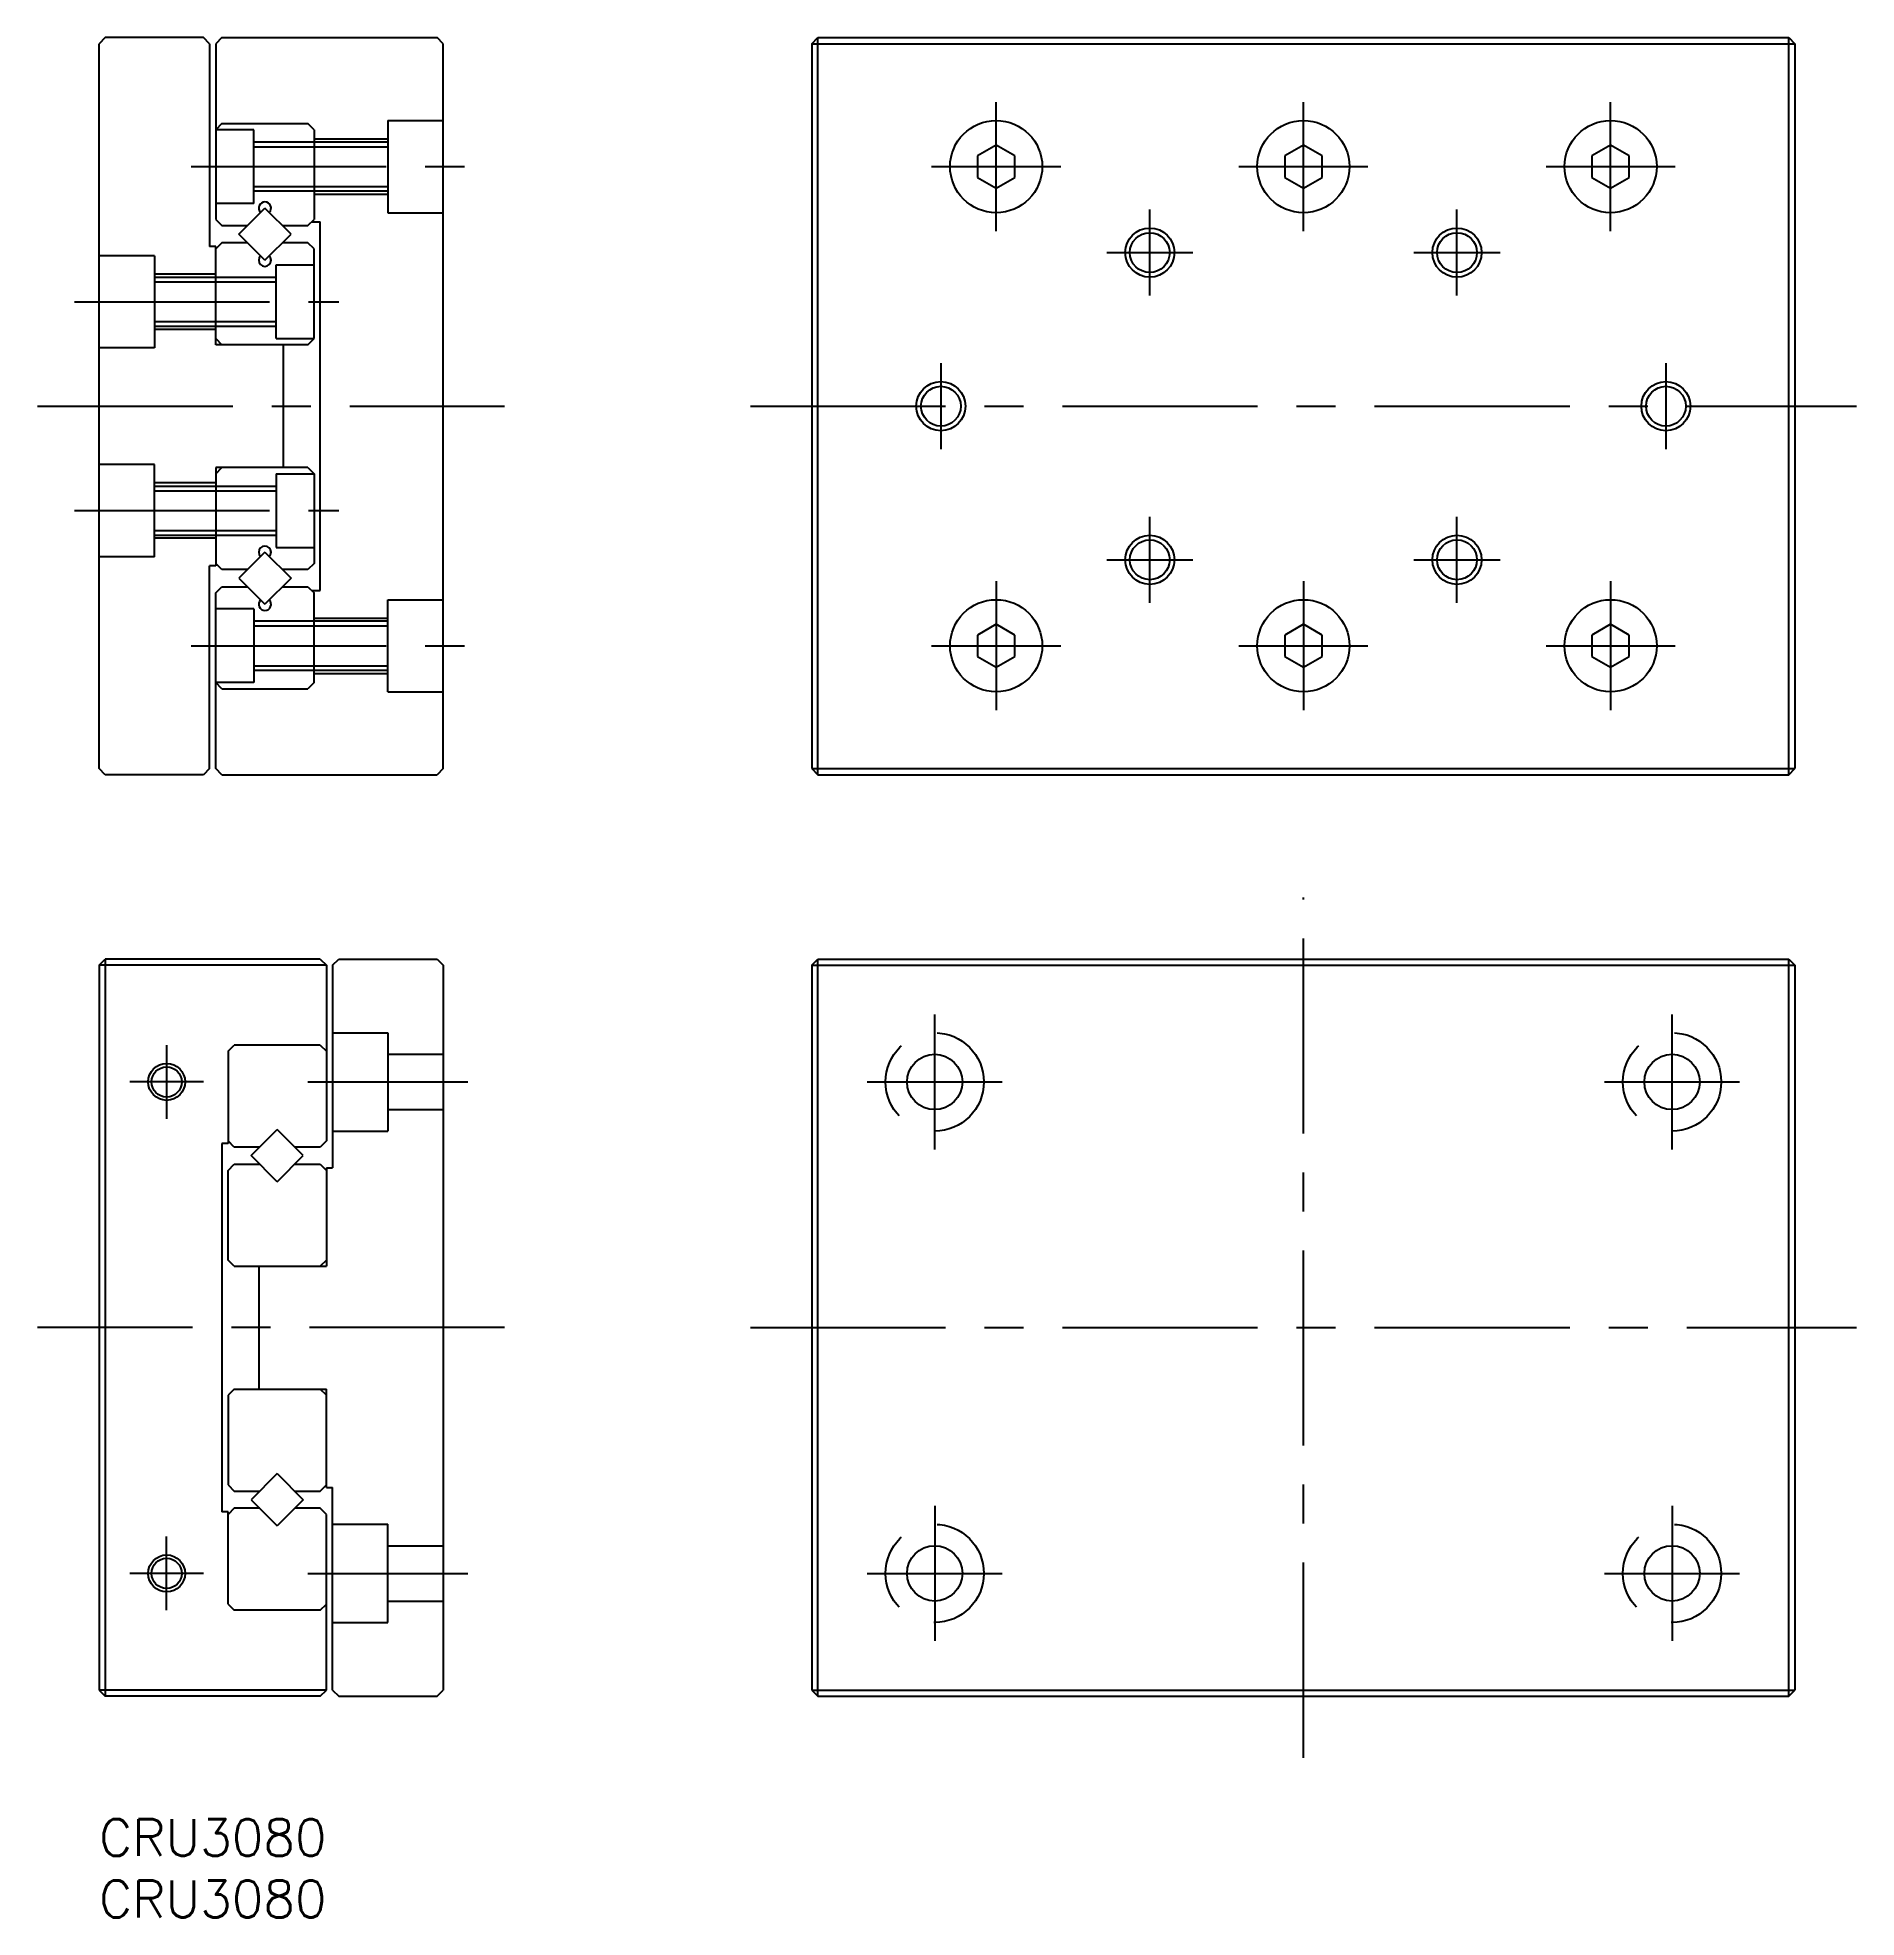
# Model space of a CAD drawing. Extents: x -5 to 143, y -8 to 145.
import ezdxf

# ---------------------------------------------------------------- set-up
doc = ezdxf.new("R2010")
doc.units = 0
doc.header["$LTSCALE"] = 0.5
doc.linetypes.add('CENTER', pattern=[50.8, 31.75, -6.35, 6.35, -6.35])
doc.linetypes.add('DASHED', pattern=[19.05, 12.7, -6.35])
for name, color, linetype in [('MSM_CENTER', 1, 'CENTER'), ('MSM_CONTINUOUS', 7, 'CONTINUOUS'), ('MSM_DASHED', 4, 'DASHED'), ('MSM_NARROW', 5, 'CONTINUOUS'), ('MSM_PART_NUMBER', 7, 'CONTINUOUS')]:
    doc.layers.add(name, color=color, linetype=linetype)
doc.styles.get("Standard").update_dxf_attribs({"font": 'txt.shx', "height": 3, "bigfont": 'bigfont.shx'})

# ---------------------------------------------------------------- blocks, each defined once
blk = doc.blocks.new('*U2')
at = {"layer": 'MSM_PART_NUMBER'}
blk.add_text('CRU3080', height=3, dxfattribs=at).set_placement((0, -3))
blk = doc.blocks.new('*U3')
at = {"layer": 'MSM_PART_NUMBER'}
blk.add_text('CRU3080', height=3, dxfattribs=at).set_placement((0, -8))

msp = doc.modelspace()

# ---------------------------------------------------------------- linework, layer by layer
at = {"layer": 'MSM_CENTER'}
for p, q in [((73, 129.25), (73, 139.75)), ((98, 129.25), (98, 139.75)), ((123, 129.25), (123, 139.75)), ((7.5, 134.5), (30, 134.5)), ((67.75, 134.5), (78.25, 134.5)), ((92.75, 134.5), (103.25, 134.5)), ((117.75, 134.5), (128.25, 134.5)), ((85.5, 124), (85.5, 131)), ((110.5, 124), (110.5, 131)), ((82, 127.5), (89, 127.5)), ((107, 127.5), (114, 127.5)), ((-2, 123.5), (19.5, 123.5)), ((68.5, 118.5), (68.5, 111.5)), ((127.5, 118.5), (127.5, 111.5)), ((-5, 115), (33, 115)), ((53, 115), (143, 115)), ((-2, 106.5), (19.5, 106.5)), ((85.5, 99), (85.5, 106)), ((110.5, 99), (110.5, 106)), ((82, 102.5), (89, 102.5)), ((107, 102.5), (114, 102.5)), ((73, 100.75), (73, 90.25)), ((98, 100.75), (98, 90.25)), ((123, 100.75), (123, 90.25)), ((7.5, 95.5), (30, 95.5)), ((67.75, 95.5), (78.25, 95.5)), ((92.75, 95.5), (103.25, 95.5)), ((117.75, 95.5), (128.25, 95.5)), ((98, 5), (98, 75)), ((68, 54.5), (68, 65.5)), ((128, 54.5), (128, 65.5)), ((5.5, 63), (5.5, 57)), ((8.5, 60), (2.5, 60)), ((17, 60), (30, 60)), ((62.5, 60), (73.5, 60)), ((122.5, 60), (133.5, 60)), ((33, 40), (-5, 40)), ((53, 40), (143, 40)), ((68, 25.5), (68, 14.5)), ((128, 25.5), (128, 14.5)), ((5.5, 17), (5.5, 23)), ((8.5, 20), (2.5, 20)), ((17, 20), (30, 20)), ((62.5, 20), (73.5, 20)), ((122.5, 20), (133.5, 20))]:
    msp.add_line(p, q, dxfattribs=at)
at = {"layer": 'MSM_CONTINUOUS'}
for p, q in [((0.5, 145), (0, 144.5)), ((0, 85.5), (0, 144.5)), ((8.5, 145), (0.5, 145)), ((9, 144.5), (8.5, 145)), ((9, 144.5), (9, 128)), ((10, 145), (9.5, 144.5)), ((9.5, 144.5), (9.5, 130.2)), ((10, 145), (27.5, 145)), ((28, 144.5), (27.5, 145)), ((28, 85.5), (28, 144.5)), ((58, 144.5), (58.5, 145)), ((58, 144.5), (138, 144.5)), ((58, 144.5), (58, 85.5)), ((58.5, 145), (137.5, 145)), ((58.5, 85), (58.5, 145)), ((78.25, 145), (78.25, 145)), ((137.5, 85), (137.5, 145)), ((137.5, 145), (138, 144.5)), ((138, 144.5), (138, 85.5)), ((10, 138), (9.5, 137.5)), ((10, 138), (17, 138)), ((17.5, 137.5), (17, 138)), ((23.5, 138.25), (23.5, 130.75)), ((23.5, 138.25), (28, 138.25)), ((12.6, 137.5), (9.5, 137.5)), ((12.6, 131.5), (12.6, 137.5)), ((23.5, 136.5), (12.6, 136.5)), ((17.5, 137.5), (17.5, 130.2)), ((17.5, 136.75), (23.5, 136.75)), ((73, 136.25), (71.48, 135.38)), ((74.52, 135.38), (73, 136.25)), ((98, 136.25), (96.48, 135.38)), ((99.52, 135.38), (98, 136.25)), ((123, 136.25), (121.48, 135.38)), ((124.52, 135.38), (123, 136.25)), ((71.48, 135.38), (71.48, 133.62)), ((74.52, 133.62), (74.52, 135.38)), ((96.48, 135.38), (96.48, 133.62)), ((99.52, 133.62), (99.52, 135.38)), ((121.48, 135.38), (121.48, 133.62)), ((124.52, 133.62), (124.52, 135.38)), ((71.48, 133.62), (73, 132.75)), ((73, 132.75), (74.52, 133.62)), ((96.48, 133.62), (98, 132.75)), ((98, 132.75), (99.52, 133.62)), ((121.48, 133.62), (123, 132.75)), ((123, 132.75), (124.52, 133.62)), ((23.5, 132.5), (12.6, 132.5)), ((17.5, 132.25), (23.5, 132.25)), ((12.6, 131.5), (9.5, 131.5)), ((9.5, 130.2), (10, 129.7)), ((11.38, 129), (13.5, 131.12)), ((15.62, 129), (13.5, 131.12)), ((17, 129.7), (17.5, 130.2)), ((23.5, 130.75), (28, 130.75)), ((10, 129.7), (12.08, 129.7)), ((13.5, 126.88), (11.38, 129)), ((13.5, 126.88), (15.62, 129)), ((14.92, 129.7), (17, 129.7)), ((17.3, 130), (18, 130)), ((18, 100), (18, 130)), ((4.5, 127.25), (0, 127.25)), ((4.5, 127.25), (4.5, 119.75)), ((9.5, 128), (9, 128)), ((10, 128.3), (9.5, 127.8)), ((9.5, 120), (9.5, 128)), ((12.08, 128.3), (10, 128.3)), ((17, 128.3), (14.92, 128.3)), ((17.5, 127.8), (17, 128.3)), ((17.5, 120.5), (17.5, 127.8)), ((9.5, 125.75), (4.5, 125.75)), ((4.5, 125.5), (14.4, 125.5)), ((14.4, 120.5), (14.4, 126.5)), ((14.4, 126.5), (17.5, 126.5)), ((4.5, 121.5), (14.4, 121.5)), ((9.5, 121.25), (4.5, 121.25)), ((4.5, 119.75), (0, 119.75)), ((9.5, 120.5), (10, 120)), ((17, 120), (9.5, 120)), ((14.4, 120.5), (17.5, 120.5)), ((15, 110), (15, 120)), ((17, 120), (17.5, 120.5)), ((4.5, 110.25), (0, 110.25)), ((4.5, 102.75), (4.5, 110.25)), ((9.5, 108.75), (4.5, 108.75)), ((9.5, 110), (9.5, 102)), ((17, 110), (9.5, 110)), ((9.5, 109.5), (10, 110)), ((14.4, 109.5), (14.4, 103.5)), ((14.4, 109.5), (17.5, 109.5)), ((17, 110), (17.5, 109.5)), ((17.5, 109.5), (17.5, 102.2)), ((4.5, 108.5), (14.4, 108.5)), ((4.5, 104.5), (14.4, 104.5)), ((9.5, 104.25), (4.5, 104.25)), ((4.5, 102.75), (0, 102.75)), ((13.5, 103.12), (11.38, 101)), ((13.5, 103.12), (15.62, 101)), ((14.4, 103.5), (17.5, 103.5)), ((9, 85.5), (9, 102)), ((9.5, 102), (9, 102)), ((10, 101.7), (9.5, 102.2)), ((12.08, 101.7), (10, 101.7)), ((11.38, 101), (13.5, 98.88)), ((15.62, 101), (13.5, 98.88)), ((17, 101.7), (14.92, 101.7)), ((17.5, 102.2), (17, 101.7)), ((9.5, 99.8), (10, 100.3)), ((9.5, 85.5), (9.5, 99.8)), ((10, 100.3), (12.08, 100.3)), ((14.92, 100.3), (17, 100.3)), ((17, 100.3), (17.5, 99.8)), ((17.3, 100), (18, 100)), ((17.5, 92.5), (17.5, 99.8)), ((12.6, 98.5), (9.5, 98.5)), ((12.6, 98.5), (12.6, 92.5)), ((23.5, 91.75), (23.5, 99.25)), ((23.5, 99.25), (28, 99.25)), ((23.5, 97.5), (12.6, 97.5)), ((17.5, 97.75), (23.5, 97.75)), ((73, 97.25), (71.48, 96.37)), ((74.52, 96.37), (73, 97.25)), ((98, 97.25), (96.48, 96.37)), ((99.52, 96.37), (98, 97.25)), ((123, 97.25), (121.48, 96.37)), ((124.52, 96.37), (123, 97.25)), ((71.48, 96.37), (71.48, 94.62)), ((74.52, 94.62), (74.52, 96.37)), ((96.48, 96.37), (96.48, 94.62)), ((99.52, 94.62), (99.52, 96.37)), ((121.48, 96.37), (121.48, 94.62)), ((124.52, 94.62), (124.52, 96.37)), ((23.5, 93.5), (12.6, 93.5)), ((71.48, 94.62), (73, 93.75)), ((73, 93.75), (74.52, 94.62)), ((96.48, 94.62), (98, 93.75)), ((98, 93.75), (99.52, 94.62)), ((121.48, 94.62), (123, 93.75)), ((123, 93.75), (124.52, 94.62)), ((12.6, 92.5), (9.5, 92.5)), ((10, 92), (9.5, 92.5)), ((10, 92), (17, 92)), ((17.5, 92.5), (17, 92)), ((17.5, 93.25), (23.5, 93.25)), ((23.5, 91.75), (28, 91.75)), ((0.5, 85), (0, 85.5)), ((8.5, 85), (0.5, 85)), ((9, 85.5), (8.5, 85)), ((10, 85), (9.5, 85.5)), ((10, 85), (27.5, 85)), ((28, 85.5), (27.5, 85)), ((58, 85.5), (138, 85.5)), ((58, 85.5), (58.5, 85)), ((58.5, 85), (137.5, 85)), ((137.5, 85), (138, 85.5)), ((0, 69.5), (0.5, 70)), ((18.5, 69.5), (0, 69.5)), ((0, 69.5), (0, 10.5)), ((18, 70), (0.5, 70)), ((0.5, 70), (0.5, 10)), ((18, 70), (18.5, 69.5)), ((18.5, 69.5), (18.5, 55.2)), ((19, 69.5), (19.5, 70)), ((19, 69.5), (19, 53)), ((19.5, 70), (27.5, 70)), ((27.5, 70), (28, 69.5)), ((28, 69.5), (28, 10.5)), ((58, 69.5), (58.5, 70)), ((58, 69.5), (138, 69.5)), ((58, 69.5), (58, 10.5)), ((58.5, 70), (137.5, 70)), ((58.5, 10), (58.5, 70)), ((137.5, 10), (137.5, 70)), ((137.5, 70), (138, 69.5)), ((138, 69.5), (138, 10.5)), ((10.5, 62.5), (11, 63)), ((18, 63), (11, 63)), ((18, 63), (18.5, 62.5)), ((19, 64), (23.5, 64)), ((23.5, 64), (23.5, 56)), ((10.5, 62.5), (10.5, 55)), ((23.5, 62.25), (28, 62.25)), ((23.5, 57.75), (28, 57.75)), ((11, 54.7), (10.5, 55.2)), ((12.38, 54), (14.5, 56.12)), ((16.62, 54), (14.5, 56.12)), ((18.5, 55.2), (18, 54.7)), ((19, 56), (23.5, 56)), ((10, 55), (10, 25)), ((10.5, 55), (10, 55)), ((13.08, 54.7), (11, 54.7)), ((14.5, 51.88), (12.38, 54)), ((14.5, 51.88), (16.62, 54)), ((18, 54.7), (15.92, 54.7)), ((10.5, 52.8), (11, 53.3)), ((10.5, 45.5), (10.5, 52.8)), ((11, 53.3), (13.08, 53.3)), ((15.92, 53.3), (18, 53.3)), ((18, 53.3), (18.5, 52.8)), ((18.5, 53), (18.5, 45)), ((18.5, 53), (19, 53)), ((11, 45), (10.5, 45.5)), ((11, 45), (18.5, 45)), ((13, 45), (13, 35)), ((18.5, 45.5), (18, 45)), ((11, 35), (10.5, 34.5)), ((10.5, 34.5), (10.5, 27.2)), ((11, 35), (18.5, 35)), ((18.5, 34.5), (18, 35)), ((18.5, 27), (18.5, 35)), ((14.5, 28.12), (12.38, 26)), ((14.5, 28.12), (16.62, 26)), ((10.5, 27.2), (11, 26.7)), ((11, 26.7), (13.08, 26.7)), ((15.92, 26.7), (18, 26.7)), ((18, 26.7), (18.5, 27.2)), ((18.5, 27), (19, 27)), ((19, 10.5), (19, 27)), ((10.5, 25), (10, 25)), ((11, 25.3), (10.5, 24.8)), ((10.5, 17.5), (10.5, 25)), ((13.08, 25.3), (11, 25.3)), ((12.38, 26), (14.5, 23.88)), ((16.62, 26), (14.5, 23.88)), ((18, 25.3), (15.92, 25.3)), ((18.5, 24.8), (18, 25.3)), ((18.5, 10.5), (18.5, 24.8)), ((19, 24), (23.5, 24)), ((23.5, 16), (23.5, 24)), ((23.5, 22.25), (28, 22.25)), ((10.5, 17.5), (11, 17)), ((18, 17), (11, 17)), ((18, 17), (18.5, 17.5)), ((23.5, 17.75), (28, 17.75)), ((19, 16), (23.5, 16)), ((18.5, 10.5), (0, 10.5)), ((0, 10.5), (0.5, 10)), ((18, 10), (0.5, 10)), ((18, 10), (18.5, 10.5)), ((19, 10.5), (19.5, 10)), ((19.5, 10), (27.5, 10)), ((27.5, 10), (28, 10.5)), ((58, 10.5), (138, 10.5)), ((58, 10.5), (58.5, 10)), ((58.5, 10), (137.5, 10)), ((137.5, 10), (138, 10.5))]:
    msp.add_line(p, q, dxfattribs=at)
for centre, radius in [((73, 134.5), 3.75), ((98, 134.5), 3.75), ((123, 134.5), 3.75), ((85.5, 127.5), 1.62), ((110.5, 127.5), 1.62), ((68.5, 115), 1.62), ((127.5, 115), 1.62), ((85.5, 102.5), 1.62), ((110.5, 102.5), 1.62), ((73, 95.5), 3.75), ((98, 95.5), 3.75), ((123, 95.5), 3.75), ((5.5, 60), 1.23), ((68, 60), 2.25), ((128, 60), 2.25), ((68, 20), 2.25), ((128, 20), 2.25), ((5.5, 20), 1.23)]:
    msp.add_circle(centre, radius, dxfattribs=at)
for centre, start, end in [((13.5, 131.12), 314.9865, 225), ((13.5, 126.88), 135.0135, 45), ((13.5, 103.12), 315, 224.9865), ((13.5, 98.88), 135, 45.0135)]:
    msp.add_arc(centre, 0.5, start, end, dxfattribs=at)
at = {"layer": 'MSM_DASHED'}
for centre in [(68, 60), (128, 60), (68, 20), (128, 20)]:
    msp.add_circle(centre, 4, dxfattribs=at)
at = {"layer": 'MSM_NARROW'}
for p, q in [((12.6, 136.12), (23.5, 136.12)), ((12.6, 132.88), (23.5, 132.88)), ((4.5, 125.12), (14.4, 125.12)), ((4.5, 121.88), (14.4, 121.88)), ((4.5, 108.12), (14.4, 108.12)), ((4.5, 104.88), (14.4, 104.88)), ((12.6, 97.12), (23.5, 97.12)), ((12.6, 93.88), (23.5, 93.88))]:
    msp.add_line(p, q, dxfattribs=at)
for centre, radius in [((85.5, 127.5), 2), ((110.5, 127.5), 2), ((68.5, 115), 2), ((127.5, 115), 2), ((85.5, 102.5), 2), ((110.5, 102.5), 2), ((5.5, 60), 1.5), ((5.5, 20), 1.5)]:
    msp.add_circle(centre, radius, dxfattribs=at)

# ---------------------------------------------------------------- block references
at = {"layer": 'MSM_CONTINUOUS'}
for name in ['*U2', '*U3']:
    msp.add_blockref(name, (0, 0), dxfattribs=at)

doc.saveas('drawing.dxf')
